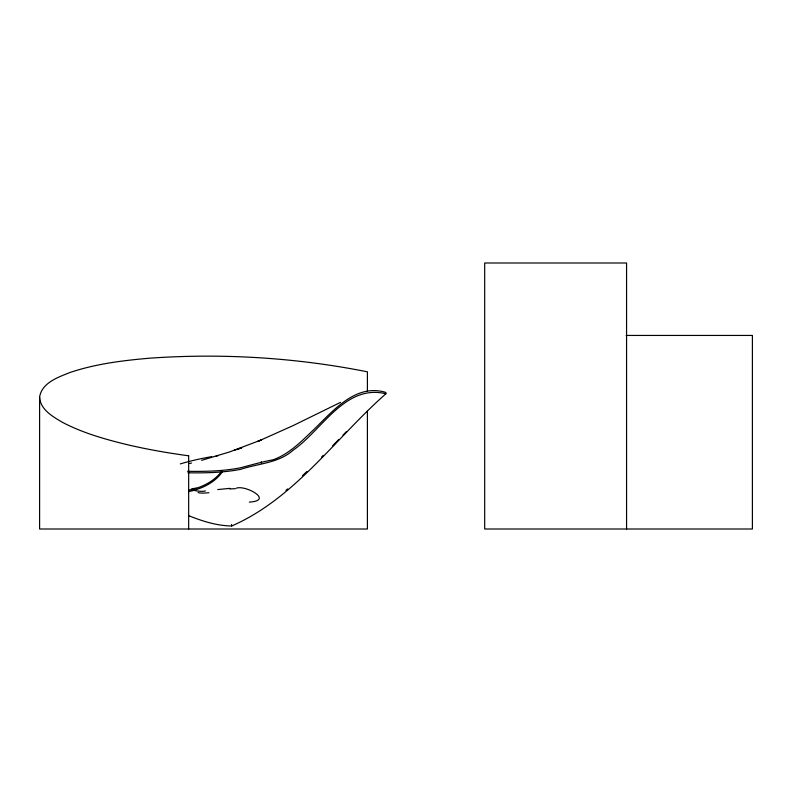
<?xml version="1.0" encoding="UTF-8"?>
<svg xmlns="http://www.w3.org/2000/svg" width="792" height="792" viewBox="0 0 792 792"><rect width="100%" height="100%" fill="white"/><g stroke="black" fill="none" stroke-linecap="round" stroke-linejoin="round"><path stroke-width="1.19" d="M367.409 411.107L367.409 529.007L39.6 529.007L39.6 397.129C41.768 382.694 58.252 377.23 70.003 372.488C95.872 363.785 123.166 360.449 150.242 358.142C222.79 353.103 296.089 357.608 367.409 371.814L367.409 391.456M222.552 471.547C214.889 482.783 201.584 488.961 188.605 491.604M221.364 471.685C213.533 481.932 201.069 487.763 188.664 490.238M342.966 435.154L346.391 431.62M332.69 445.757L338.689 439.58M321.542 457.123L323.255 455.38M302.534 475.645L306.87 471.527M187.555 471.299C205.257 471.587 223.077 471.22 240.491 467.785C251.47 464.894 262.172 461.825 273.27 459.746C288.189 454.351 299.812 442.985 311.038 432.214C331.214 413.305 354.4 382.754 385.862 392.436L385.892 393.772C335.224 438.332 295.188 498.208 231.749 525.977C216.889 525.799 202.534 521.225 188.852 515.74M285.922 490.406L287.684 488.921M340.501 402.376L293.208 425.561L257.667 441.481L261.627 439.808L229.769 451.876L201.614 460.34M233.759 450.47L241.768 447.797L237.768 449.123M385.892 393.772C345.015 383.724 321.938 430.353 293.119 450.202C278.497 463.201 258.548 463.389 240.887 469.28C223.473 472.695 205.653 473.062 187.961 472.794M189.377 463.498L191.515 463.043M217.721 489.575L229.908 488.367M205.366 490.872C202.326 492.634 181.992 488.921 196.505 488.238M626.155 335.442L752.4 335.442L752.4 529.007L484.684 529.007L484.684 262.993L626.571 262.993L626.571 529.007M236.313 488.189C245.52 484.734 274.309 500.663 249.322 502.078M261.291 461.805L261.479 463.34M231.561 524.443L231.749 525.977M39.6 397.129C40.273 409.652 52.925 416.721 62.538 422.383C82.952 433.066 105.306 439.362 127.601 444.767A216.236 51.074 3.3 0 0 188.654 455.806M188.664 455.796L188.664 529.007M180.309 463.894A30.274 3.109 -12.7 0 1 211.692 456.667M216.157 455.984A30.274 3.109 -12.7 0 1 217.988 455.747M229.492 488.941A24.611 5.277 -6.1 0 1 235.412 488.723M208.949 492.723A30.73 3.782 -11.5 0 1 198.089 492.466"/></g></svg>
